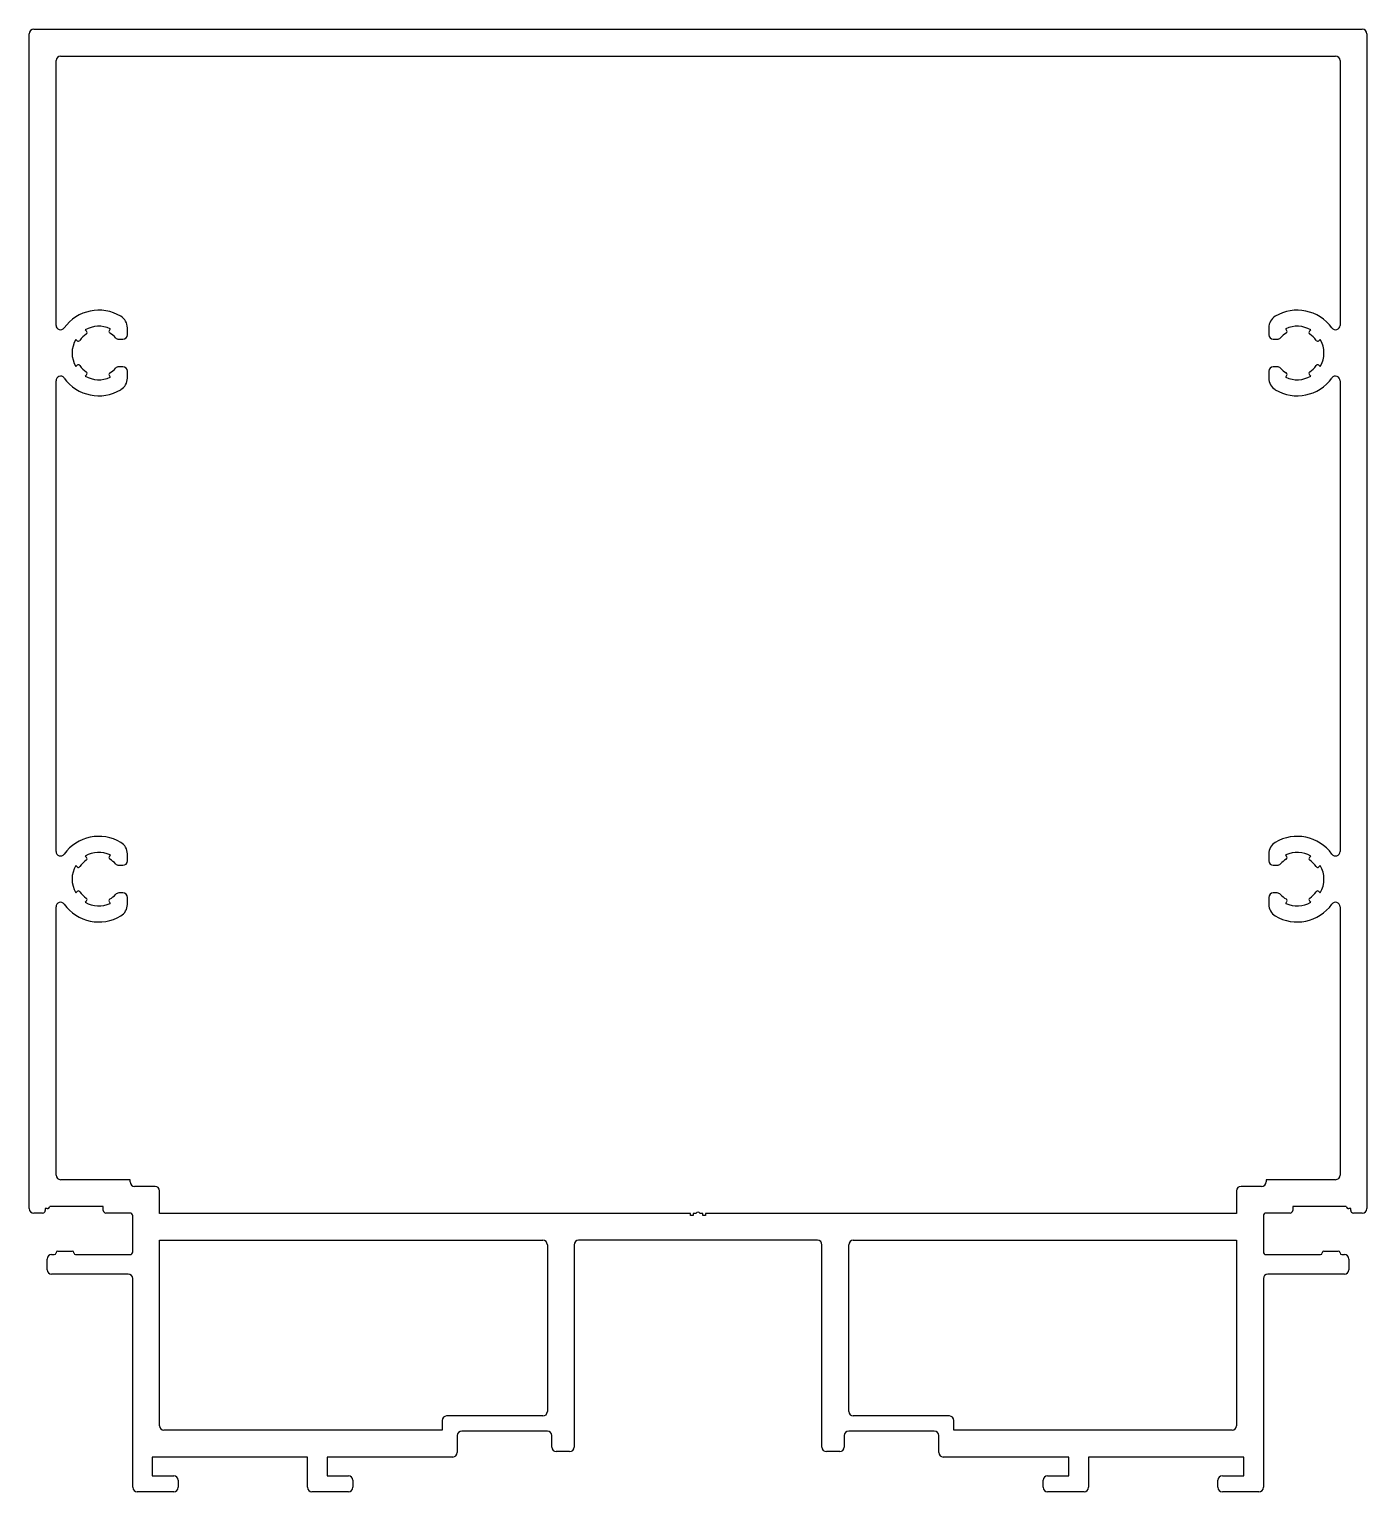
# Model space of a CAD drawing. Extents: x 2842 to 2992, y 1469 to 1633.
import ezdxf

# ---------------------------------------------------------------- set-up
doc = ezdxf.new("R2010")
doc.units = 0
doc.layers.get('0').update_dxf_attribs({"linetype": 'CONTINUOUS'})

msp = doc.modelspace()

# ---------------------------------------------------------------- linework, layer by layer
for p, q in [((2841.64, 1501.16, 0), (2841.64, 1632.91, 0)), ((2842.14, 1633.41, 0), (2991.14, 1633.41, 0)), ((2991.64, 1632.91, 0), (2991.64, 1501.16, 0)), ((2845.14, 1630.41, 0), (2988.14, 1630.41, 0)), ((2844.64, 1600.21, 0), (2844.64, 1629.91, 0)), ((2988.64, 1629.91, 0), (2988.64, 1600.21, 0)), ((2848.06, 1599.55, 0), (2847.91, 1599.7, 0)), ((2850.7, 1599.83, 0), (2850.6, 1599.6, 0)), ((2852.64, 1599.16, 0), (2852.64, 1599.94, 0)), ((2980.64, 1599.94, 0), (2980.64, 1599.16, 0)), ((2982.68, 1599.6, 0), (2982.57, 1599.83, 0)), ((2985.36, 1599.7, 0), (2985.21, 1599.55, 0)), ((2846.85, 1598.64, 0), (2847, 1598.49, 0)), ((2851.69, 1598.66, 0), (2852.14, 1598.66, 0)), ((2981.14, 1598.66, 0), (2981.58, 1598.66, 0)), ((2986.27, 1598.49, 0), (2986.42, 1598.64, 0)), ((2847, 1595.74, 0), (2846.85, 1595.59, 0)), ((2986.42, 1595.59, 0), (2986.27, 1595.74, 0)), ((2847.91, 1594.53, 0), (2848.06, 1594.68, 0)), ((2850.6, 1594.63, 0), (2850.7, 1594.4, 0)), ((2852.14, 1595.56, 0), (2851.69, 1595.56, 0)), ((2852.64, 1594.29, 0), (2852.64, 1595.06, 0)), ((2980.64, 1595.06, 0), (2980.64, 1594.29, 0)), ((2981.58, 1595.56, 0), (2981.14, 1595.56, 0)), ((2982.57, 1594.4, 0), (2982.68, 1594.63, 0)), ((2985.21, 1594.68, 0), (2985.36, 1594.53, 0)), ((2844.64, 1541.21, 0), (2844.64, 1593.98, 0)), ((2988.64, 1593.98, 0), (2988.64, 1541.21, 0)), ((2848.06, 1540.54, 0), (2847.91, 1540.69, 0)), ((2850.7, 1540.83, 0), (2850.6, 1540.59, 0)), ((2852.64, 1540.16, 0), (2852.64, 1540.94, 0)), ((2980.64, 1540.94, 0), (2980.64, 1540.16, 0)), ((2982.68, 1540.59, 0), (2982.57, 1540.83, 0)), ((2985.36, 1540.69, 0), (2985.21, 1540.54, 0)), ((2846.85, 1539.63, 0), (2847, 1539.48, 0)), ((2851.69, 1539.66, 0), (2852.14, 1539.66, 0)), ((2981.14, 1539.66, 0), (2981.58, 1539.66, 0)), ((2986.27, 1539.48, 0), (2986.42, 1539.63, 0)), ((2847, 1536.73, 0), (2846.85, 1536.58, 0)), ((2986.42, 1536.58, 0), (2986.27, 1536.73, 0)), ((2847.91, 1535.52, 0), (2848.06, 1535.67, 0)), ((2850.6, 1535.62, 0), (2850.7, 1535.39, 0)), ((2852.14, 1536.56, 0), (2851.69, 1536.56, 0)), ((2852.64, 1535.28, 0), (2852.64, 1536.06, 0)), ((2980.64, 1536.06, 0), (2980.64, 1535.28, 0)), ((2981.58, 1536.56, 0), (2981.14, 1536.56, 0)), ((2982.57, 1535.39, 0), (2982.68, 1535.62, 0)), ((2985.21, 1535.67, 0), (2985.36, 1535.52, 0)), ((2844.64, 1504.91, 0), (2844.64, 1535.01, 0)), ((2988.64, 1535.01, 0), (2988.64, 1504.91, 0)), ((2852.94, 1504.41, 0), (2845.14, 1504.41, 0)), ((2852.94, 1504.16, 0), (2852.94, 1504.41, 0)), ((2988.14, 1504.41, 0), (2980.34, 1504.41, 0)), ((2980.34, 1504.41, 0), (2980.34, 1504.16, 0)), ((2855.74, 1503.66, 0), (2853.44, 1503.66, 0)), ((2856.24, 1500.61, 0), (2856.24, 1503.16, 0)), ((2977.04, 1503.16, 0), (2977.04, 1500.61, 0)), ((2979.84, 1503.66, 0), (2977.54, 1503.66, 0)), ((2843.14, 1500.66, 0), (2842.14, 1500.66, 0)), ((2843.44, 1501.16, 0), (2843.44, 1500.96, 0)), ((2843.64, 1501.16, 0), (2843.44, 1501.16, 0)), ((2849.94, 1501.41, 0), (2843.94, 1501.41, 0)), ((2849.94, 1500.96, 0), (2849.94, 1501.41, 0)), ((2852.94, 1500.66, 0), (2850.24, 1500.66, 0)), ((2915.81, 1500.61, 0), (2856.24, 1500.61, 0)), ((2915.81, 1500.41, 0), (2915.81, 1500.61, 0)), ((2916.41, 1500.61, 0), (2916.11, 1500.61, 0)), ((2916.11, 1500.61, 0), (2916.11, 1500.41, 0)), ((2917.17, 1500.61, 0), (2916.87, 1500.61, 0)), ((2917.17, 1500.41, 0), (2917.17, 1500.61, 0)), ((2977.04, 1500.61, 0), (2917.47, 1500.61, 0)), ((2917.47, 1500.61, 0), (2917.47, 1500.41, 0)), ((2983.04, 1500.66, 0), (2980.34, 1500.66, 0)), ((2983.34, 1501.41, 0), (2983.34, 1500.96, 0)), ((2989.34, 1501.41, 0), (2983.34, 1501.41, 0)), ((2989.84, 1501.16, 0), (2989.63, 1501.16, 0)), ((2989.84, 1500.96, 0), (2989.84, 1501.16, 0)), ((2991.14, 1500.66, 0), (2990.14, 1500.66, 0)), ((2853.24, 1496.31, 0), (2853.24, 1500.36, 0)), ((2916.11, 1500.41, 0), (2915.81, 1500.41, 0)), ((2917.47, 1500.41, 0), (2917.17, 1500.41, 0)), ((2980.04, 1500.36, 0), (2980.04, 1496.31, 0)), ((2856.24, 1497.61, 0), (2899.24, 1497.61, 0)), ((2856.24, 1476.81, 0), (2856.24, 1497.61, 0)), ((2930.04, 1497.61, 0), (2903.24, 1497.61, 0)), ((2934.04, 1497.61, 0), (2977.04, 1497.61, 0)), ((2977.04, 1497.61, 0), (2977.04, 1476.81, 0)), ((2844.14, 1496.01, 0), (2844.44, 1496.01, 0)), ((2844.84, 1496.41, 0), (2846.44, 1496.41, 0)), ((2846.84, 1496.01, 0), (2852.94, 1496.01, 0)), ((2899.74, 1497.11, 0), (2899.74, 1478.41, 0)), ((2902.74, 1497.11, 0), (2902.74, 1474.41, 0)), ((2930.54, 1474.41, 0), (2930.54, 1497.11, 0)), ((2933.54, 1478.41, 0), (2933.54, 1497.11, 0)), ((2980.34, 1496.01, 0), (2986.44, 1496.01, 0)), ((2986.84, 1496.41, 0), (2988.44, 1496.41, 0)), ((2988.84, 1496.01, 0), (2989.14, 1496.01, 0)), ((2843.64, 1494.31, 0), (2843.64, 1495.51, 0)), ((2989.64, 1495.51, 0), (2989.64, 1494.31, 0)), ((2852.74, 1493.81, 0), (2844.14, 1493.81, 0)), ((2853.24, 1469.91, 0), (2853.24, 1493.31, 0)), ((2980.04, 1493.31, 0), (2980.04, 1469.91, 0)), ((2989.14, 1493.81, 0), (2980.54, 1493.81, 0)), ((2899.24, 1477.91, 0), (2888.44, 1477.91, 0)), ((2944.84, 1477.91, 0), (2934.04, 1477.91, 0)), ((2887.94, 1476.31, 0), (2856.74, 1476.31, 0)), ((2887.94, 1477.41, 0), (2887.94, 1476.31, 0)), ((2899.74, 1476.21, 0), (2890.14, 1476.21, 0)), ((2943.14, 1476.21, 0), (2933.54, 1476.21, 0)), ((2945.34, 1476.31, 0), (2945.34, 1477.41, 0)), ((2976.54, 1476.31, 0), (2945.34, 1476.31, 0)), ((2889.64, 1475.71, 0), (2889.64, 1473.81, 0)), ((2900.24, 1474.41, 0), (2900.24, 1475.71, 0)), ((2933.04, 1475.71, 0), (2933.04, 1474.41, 0)), ((2943.64, 1473.81, 0), (2943.64, 1475.71, 0)), ((2855.44, 1473.31, 0), (2855.44, 1471.21, 0)), ((2872.84, 1473.31, 0), (2855.44, 1473.31, 0)), ((2872.84, 1469.91, 0), (2872.84, 1473.31, 0)), ((2875.04, 1473.31, 0), (2875.04, 1471.21, 0)), ((2889.14, 1473.31, 0), (2875.04, 1473.31, 0)), ((2902.24, 1473.91, 0), (2900.74, 1473.91, 0)), ((2932.54, 1473.91, 0), (2931.04, 1473.91, 0)), ((2958.24, 1473.31, 0), (2944.14, 1473.31, 0)), ((2958.24, 1471.21, 0), (2958.24, 1473.31, 0)), ((2960.44, 1473.31, 0), (2960.44, 1469.91, 0)), ((2977.84, 1473.31, 0), (2960.44, 1473.31, 0)), ((2977.84, 1471.21, 0), (2977.84, 1473.31, 0)), ((2855.44, 1471.21, 0), (2857.84, 1471.21, 0)), ((2875.04, 1471.21, 0), (2877.44, 1471.21, 0)), ((2955.84, 1471.21, 0), (2958.24, 1471.21, 0)), ((2975.44, 1471.21, 0), (2977.84, 1471.21, 0)), ((2858.34, 1470.71, 0), (2858.34, 1469.91, 0)), ((2877.94, 1470.71, 0), (2877.94, 1469.91, 0)), ((2955.34, 1469.91, 0), (2955.34, 1470.71, 0)), ((2974.94, 1469.91, 0), (2974.94, 1470.71, 0)), ((2857.84, 1469.41, 0), (2853.74, 1469.41, 0)), ((2877.44, 1469.41, 0), (2873.34, 1469.41, 0)), ((2959.94, 1469.41, 0), (2955.84, 1469.41, 0)), ((2979.54, 1469.41, 0), (2975.44, 1469.41, 0))]:
    msp.add_line(p, q)
for centre, radius, start, end in [((2842.14, 1632.91, 0), 0.5, 90, 180), ((2991.14, 1632.91, 0), 0.5, 0, 90), ((2845.14, 1629.91, 0), 0.5, 90, 180), ((2988.14, 1629.91, 0), 0.5, 0, 90), ((2849.44, 1597.11, 0), 4.8, 58.9924, 144.2252), ((2851.14, 1599.94, 0), 1.5, 0, 58.9924), ((2982.14, 1599.94, 0), 1.5, 121.0076, 180), ((2983.84, 1597.11, 0), 4.8, 35.7748, 121.0076), ((2845.14, 1600.21, 0), 0.5, 180, 324.2252), ((2849.44, 1597.11, 0), 2.55, 123.463, 146.537), ((2849.44, 1597.11, 0), 3, 65, 120.5225), ((2847.92, 1599.41, 0), 0.2, 303.463, 45), ((2850.78, 1599.52, 0), 0.2, 155, 240.8294), ((2849.44, 1597.11, 0), 2.55, 42.2318, 60.8294), ((2852.14, 1599.16, 0), 0.5, 270, 0), ((2981.14, 1599.16, 0), 0.5, 180, 270), ((2983.84, 1597.11, 0), 2.55, 119.1706, 137.7682), ((2983.84, 1597.11, 0), 3, 59.4775, 115), ((2982.5, 1599.52, 0), 0.2, 299.1706, 25), ((2985.35, 1599.41, 0), 0.2, 135, 236.537), ((2983.84, 1597.11, 0), 2.55, 33.463, 56.537), ((2988.14, 1600.21, 0), 0.5, 215.7748, 360), ((2849.44, 1597.11, 0), 3, 149.4775, 210.5225), ((2847.14, 1598.63, 0), 0.2, 225, 326.537), ((2851.69, 1599.16, 0), 0.5, 222.2318, 270), ((2981.58, 1599.16, 0), 0.5, 270, 317.7682), ((2986.13, 1598.63, 0), 0.2, 213.463, 315), ((2983.84, 1597.11, 0), 3, 329.4775, 30.5225), ((2847.14, 1595.6, 0), 0.2, 33.463, 135), ((2986.13, 1595.6, 0), 0.2, 45, 146.537), ((2845.14, 1594.02, 0), 0.5, 35.7851, 183.7683), ((2849.44, 1597.11, 0), 4.8, 215.7517, 301.0076), ((2849.44, 1597.11, 0), 2.55, 213.463, 236.537), ((2849.44, 1597.11, 0), 3, 239.4775, 295), ((2847.92, 1594.82, 0), 0.2, 315, 56.537), ((2850.78, 1594.71, 0), 0.2, 119.1706, 205), ((2849.44, 1597.11, 0), 2.55, 299.1706, 317.7682), ((2851.69, 1595.06, 0), 0.5, 90, 137.7682), ((2851.14, 1594.29, 0), 1.5, 301.0076, 360), ((2852.14, 1595.06, 0), 0.5, 0, 90), ((2981.14, 1595.06, 0), 0.5, 90, 180), ((2982.14, 1594.29, 0), 1.5, 180, 238.9924), ((2983.84, 1597.11, 0), 4.8, 238.9924, 324.2483), ((2981.58, 1595.06, 0), 0.5, 42.2318, 90), ((2983.84, 1597.11, 0), 2.55, 222.2318, 240.8294), ((2983.84, 1597.11, 0), 3, 245, 300.5225), ((2982.5, 1594.71, 0), 0.2, 335, 60.8294), ((2985.35, 1594.82, 0), 0.2, 123.463, 225), ((2983.84, 1597.11, 0), 2.55, 303.463, 326.537), ((2988.14, 1594.02, 0), 0.5, 356.2317, 144.2149), ((2849.44, 1538.11, 0), 4.8, 58.9924, 144.2252), ((2851.14, 1540.94, 0), 1.5, 0, 58.9924), ((2982.14, 1540.94, 0), 1.5, 121.0076, 180), ((2983.84, 1538.11, 0), 4.8, 35.7748, 121.0076), ((2845.14, 1541.21, 0), 0.5, 180.0246, 324.2252), ((2849.44, 1538.11, 0), 2.55, 123.463, 146.537), ((2849.44, 1538.11, 0), 3, 65, 120.5225), ((2847.92, 1540.4, 0), 0.2, 303.463, 45), ((2850.78, 1540.51, 0), 0.2, 155, 240.8294), ((2849.44, 1538.11, 0), 2.55, 42.2318, 60.8294), ((2852.14, 1540.16, 0), 0.5, 270, 0), ((2981.14, 1540.16, 0), 0.5, 180, 270), ((2983.84, 1538.11, 0), 2.55, 119.1706, 137.7682), ((2983.84, 1538.11, 0), 3, 59.4775, 115), ((2982.5, 1540.51, 0), 0.2, 299.1706, 25), ((2985.35, 1540.4, 0), 0.2, 135, 236.537), ((2983.84, 1538.11, 0), 2.55, 33.463, 56.537), ((2988.14, 1541.21, 0), 0.5, 215.7748, 359.9754), ((2849.44, 1538.11, 0), 3, 149.4775, 210.5225), ((2847.14, 1539.62, 0), 0.2, 225, 326.537), ((2851.69, 1540.16, 0), 0.5, 222.2318, 270), ((2981.58, 1540.16, 0), 0.5, 270, 317.7682), ((2986.13, 1539.62, 0), 0.2, 213.463, 315), ((2983.84, 1538.11, 0), 3, 329.4775, 30.5225), ((2847.14, 1536.59, 0), 0.2, 33.463, 135), ((2849.44, 1538.11, 0), 2.55, 213.463, 236.537), ((2983.84, 1538.11, 0), 2.55, 303.463, 326.537), ((2986.13, 1536.59, 0), 0.2, 45, 146.537), ((2845.14, 1535.01, 0), 0.5, 35.8023, 180), ((2849.44, 1538.11, 0), 4.8, 215.772, 301.0076), ((2849.44, 1538.11, 0), 3, 239.4775, 295), ((2847.92, 1535.81, 0), 0.2, 315, 56.537), ((2850.78, 1535.71, 0), 0.2, 119.1706, 205), ((2849.44, 1538.11, 0), 2.55, 299.1706, 317.7682), ((2851.69, 1536.06, 0), 0.5, 90, 137.7682), ((2851.14, 1535.28, 0), 1.5, 301.0076, 360), ((2852.14, 1536.06, 0), 0.5, 0, 90), ((2981.14, 1536.06, 0), 0.5, 90, 180), ((2982.14, 1535.28, 0), 1.5, 180, 238.9924), ((2983.84, 1538.11, 0), 4.8, 238.9924, 324.228), ((2981.58, 1536.06, 0), 0.5, 42.2318, 90), ((2983.84, 1538.11, 0), 2.55, 222.2318, 240.8294), ((2983.84, 1538.11, 0), 3, 245, 300.5225), ((2982.5, 1535.71, 0), 0.2, 335, 60.8294), ((2985.35, 1535.81, 0), 0.2, 123.463, 225), ((2988.14, 1535.01, 0), 0.5, 0, 144.1977), ((2845.14, 1504.91, 0), 0.5, 180, 270), ((2853.44, 1504.16, 0), 0.5, 180, 270), ((2979.84, 1504.16, 0), 0.5, 270, 0), ((2988.14, 1504.91, 0), 0.5, 270, 0), ((2855.74, 1503.16, 0), 0.5, 0, 90), ((2977.54, 1503.16, 0), 0.5, 90, 180), ((2842.14, 1501.16, 0), 0.5, 180, 270), ((2843.14, 1500.96, 0), 0.3, 270, 360), ((2843.64, 1501.46, 0), 0.3, 270, 350.4059), ((2850.24, 1500.96, 0), 0.3, 180, 270), ((2852.94, 1500.36, 0), 0.3, 0, 90), ((2916.64, 1500.51, 0), 0.25, 23.5782, 156.4218), ((2980.34, 1500.36, 0), 0.3, 90, 180), ((2983.04, 1500.96, 0), 0.3, 270, 360), ((2989.63, 1501.46, 0), 0.3, 189.5941, 270), ((2990.14, 1500.96, 0), 0.3, 180, 270), ((2991.14, 1501.16, 0), 0.5, 270, 360), ((2899.24, 1497.11, 0), 0.5, 0, 90), ((2903.24, 1497.11, 0), 0.5, 90, 180), ((2930.04, 1497.11, 0), 0.5, 0, 90), ((2934.04, 1497.11, 0), 0.5, 90, 180), ((2844.14, 1495.51, 0), 0.5, 90, 180), ((2844.44, 1496.21, 0), 0.2, 270, 360), ((2844.84, 1496.21, 0), 0.2, 90, 180), ((2846.44, 1496.21, 0), 0.2, 0, 90), ((2846.84, 1496.21, 0), 0.2, 180, 270), ((2852.94, 1496.31, 0), 0.3, 270, 0), ((2980.34, 1496.31, 0), 0.3, 180, 270), ((2986.44, 1496.21, 0), 0.2, 270, 0), ((2986.84, 1496.21, 0), 0.2, 90, 180), ((2988.44, 1496.21, 0), 0.2, 0, 90), ((2988.84, 1496.21, 0), 0.2, 180, 270), ((2989.14, 1495.51, 0), 0.5, 0, 90), ((2844.14, 1494.31, 0), 0.5, 180, 270), ((2989.14, 1494.31, 0), 0.5, 270, 360), ((2852.74, 1493.31, 0), 0.5, 0, 90), ((2980.54, 1493.31, 0), 0.5, 90, 180), ((2888.44, 1477.41, 0), 0.5, 90, 180), ((2899.24, 1478.41, 0), 0.5, 270, 0), ((2934.04, 1478.41, 0), 0.5, 180, 270), ((2944.84, 1477.41, 0), 0.5, 0, 90), ((2856.74, 1476.81, 0), 0.5, 180, 270), ((2890.14, 1475.71, 0), 0.5, 90, 180), ((2899.74, 1475.71, 0), 0.5, 0, 90), ((2933.54, 1475.71, 0), 0.5, 90, 180), ((2943.14, 1475.71, 0), 0.5, 0, 90), ((2976.54, 1476.81, 0), 0.5, 270, 360), ((2900.74, 1474.41, 0), 0.5, 180, 270), ((2902.24, 1474.41, 0), 0.5, 270, 0), ((2931.04, 1474.41, 0), 0.5, 180, 270), ((2932.54, 1474.41, 0), 0.5, 270, 0), ((2889.14, 1473.81, 0), 0.5, 270, 360), ((2944.14, 1473.81, 0), 0.5, 180, 270), ((2857.84, 1470.71, 0), 0.5, 0, 90), ((2877.44, 1470.71, 0), 0.5, 0, 90), ((2955.84, 1470.71, 0), 0.5, 90, 180), ((2975.44, 1470.71, 0), 0.5, 90, 180), ((2853.74, 1469.91, 0), 0.5, 180, 270), ((2857.84, 1469.91, 0), 0.5, 270, 0), ((2873.34, 1469.91, 0), 0.5, 180, 270), ((2877.44, 1469.91, 0), 0.5, 270, 360), ((2955.84, 1469.91, 0), 0.5, 180, 270), ((2959.94, 1469.91, 0), 0.5, 270, 360), ((2975.44, 1469.91, 0), 0.5, 180, 270), ((2979.54, 1469.91, 0), 0.5, 270, 360)]:
    msp.add_arc(centre, radius, start, end)

doc.saveas('drawing.dxf')
